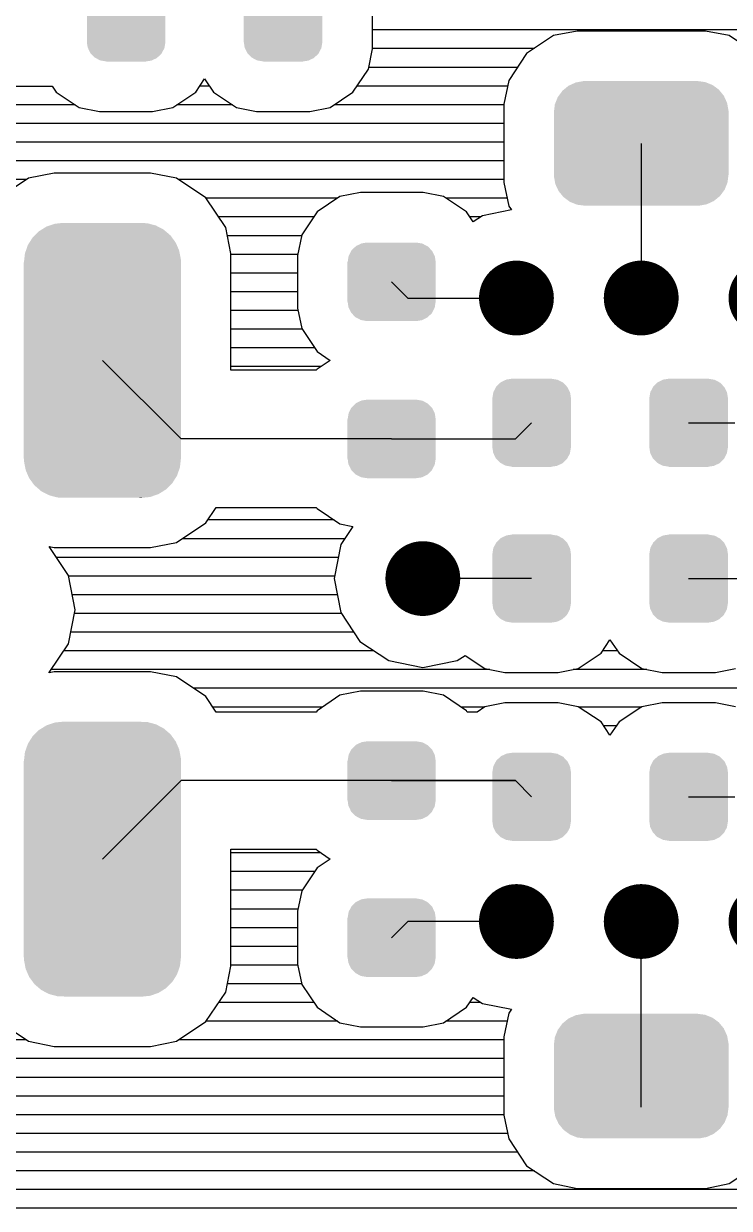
# Model space of a CAD drawing. Extents: x 295 to 953, y 10 to 290.
# Drawn here: x 643.07 to 658.87, y 233.43 to 259.97 of the extents above; entities that cross this region are included whole.
import ezdxf

# ---------------------------------------------------------------- set-up
doc = ezdxf.new("R2010")
doc.units = 0
doc.header["$LTSCALE"] = 5
doc.header["$MEASUREMENT"] = 0
doc.layers.get('0').update_dxf_attribs({"linetype": 'CONTINUOUS', "lineweight": 25})
doc.layers.add('DV-DPO-A6_BOT', color=7, linetype='CONTINUOUS')

msp = doc.modelspace()

# ---------------------------------------------------------------- linework, layer by layer
at = {"const_width": 0.838}
for points in [[(654.522, 253.823, -1), (653.684, 253.823, -1)], [(657.316, 253.823, -1), (656.478, 253.823, -1)], [(660.11, 253.823, -1), (659.272, 253.823, -1)], [(652.426, 247.537, -1), (651.588, 247.537, -1)], [(654.522, 239.853, -1), (653.684, 239.853, -1)], [(657.316, 239.853, -1), (656.478, 239.853, -1)], [(660.11, 239.853, -1), (659.272, 239.853, -1)]]:
    msp.add_lwpolyline(points, format="xyb", close=True, dxfattribs=at)
for points in [[(646.243, 259.562), (646.243, 260.657), (644.483, 259.562), (644.483, 260.657)], [(649.758, 259.562), (649.758, 260.657), (647.998, 259.562), (647.998, 260.657)], [(646.243, 259.559), (646.243, 259.562), (644.483, 259.559), (644.483, 259.562)], [(646.223, 259.436), (646.243, 259.559), (644.502, 259.436), (644.483, 259.559)], [(646.22, 259.422), (646.223, 259.436), (644.509, 259.422), (644.502, 259.436)], [(646.161, 259.311), (646.22, 259.422), (644.563, 259.311), (644.509, 259.422)], [(649.758, 259.559), (649.758, 259.562), (647.998, 259.559), (647.998, 259.562)], [(649.737, 259.436), (649.758, 259.559), (648.017, 259.436), (647.998, 259.559)], [(649.735, 259.422), (649.737, 259.436), (648.024, 259.422), (648.017, 259.436)], [(649.676, 259.311), (649.735, 259.422), (648.078, 259.311), (648.024, 259.422)], [(646.155, 259.298), (646.161, 259.311), (644.575, 259.298), (644.563, 259.311)], [(646.063, 259.211), (646.155, 259.298), (644.66, 259.211), (644.575, 259.298)], [(646.054, 259.202), (646.063, 259.211), (644.678, 259.202), (644.66, 259.211)], [(645.937, 259.146), (646.054, 259.202), (644.784, 259.146), (644.678, 259.202)], [(645.928, 259.142), (645.937, 259.146), (644.813, 259.142), (644.784, 259.146)], [(645.805, 259.124), (645.928, 259.142), (644.922, 259.124), (644.813, 259.142)], [(645.805, 259.121), (645.805, 259.124), (644.922, 259.121), (644.922, 259.124)], [(649.669, 259.298), (649.676, 259.311), (648.09, 259.298), (648.078, 259.311)], [(649.578, 259.211), (649.669, 259.298), (648.175, 259.211), (648.09, 259.298)], [(649.569, 259.202), (649.578, 259.211), (648.192, 259.202), (648.175, 259.211)], [(649.452, 259.146), (649.569, 259.202), (648.299, 259.146), (648.192, 259.202)], [(649.443, 259.142), (649.452, 259.146), (648.328, 259.142), (648.299, 259.146)], [(649.32, 259.124), (649.443, 259.142), (648.437, 259.124), (648.328, 259.142)], [(649.32, 259.121), (649.32, 259.124), (648.437, 259.121), (648.437, 259.124)], [(658.635, 258.493), (658.518, 258.579), (655.164, 258.493), (655.27, 258.579)], [(658.518, 258.579), (658.493, 258.597), (655.27, 258.579), (655.31, 258.597)], [(658.493, 258.597), (658.354, 258.652), (655.31, 258.597), (655.43, 258.652)], [(658.354, 258.652), (658.329, 258.662), (655.43, 258.652), (655.485, 258.662)], [(658.329, 258.662), (658.162, 258.684), (655.485, 258.662), (655.603, 258.684)], [(658.162, 258.684), (658.154, 258.685), (655.603, 258.684), (655.64, 258.685)], [(658.82, 258.196), (658.761, 258.325), (654.977, 258.196), (655.029, 258.325)], [(658.761, 258.325), (658.747, 258.356), (655.029, 258.325), (655.052, 258.356)], [(658.747, 258.356), (658.656, 258.467), (655.052, 258.356), (655.133, 258.467)], [(658.656, 258.467), (658.635, 258.493), (655.133, 258.467), (655.164, 258.493)], [(658.853, 257.986), (658.852, 258.022), (654.941, 257.986), (654.946, 258.022)], [(658.852, 258.022), (658.827, 258.161), (654.946, 258.022), (654.963, 258.161)], [(658.827, 258.161), (658.82, 258.196), (654.963, 258.161), (654.977, 258.196)], [(658.853, 256.589), (658.853, 257.986), (654.941, 256.589), (654.941, 257.986)], [(658.848, 256.553), (658.853, 256.589), (654.942, 256.553), (654.941, 256.589)], [(658.83, 256.414), (658.848, 256.553), (654.967, 256.414), (654.942, 256.553)], [(658.817, 256.379), (658.83, 256.414), (654.973, 256.379), (654.967, 256.414)], [(658.765, 256.25), (658.817, 256.379), (655.033, 256.25), (654.973, 256.379)], [(658.742, 256.219), (658.765, 256.25), (655.047, 256.219), (655.033, 256.25)], [(658.661, 256.108), (658.742, 256.219), (655.138, 256.108), (655.047, 256.219)], [(658.629, 256.083), (658.661, 256.108), (655.159, 256.083), (655.138, 256.108)], [(658.524, 255.997), (658.629, 256.083), (655.276, 255.997), (655.159, 256.083)], [(658.484, 255.978), (658.524, 255.997), (655.301, 255.978), (655.276, 255.997)], [(658.364, 255.923), (658.484, 255.978), (655.44, 255.923), (655.301, 255.978)], [(658.309, 255.913), (658.364, 255.923), (655.465, 255.913), (655.44, 255.923)], [(658.19, 255.892), (658.309, 255.913), (655.632, 255.892), (655.465, 255.913)], [(658.154, 255.891), (658.19, 255.892), (655.64, 255.891), (655.632, 255.892)], [(646.248, 255.318), (646.204, 255.356), (643.409, 255.318), (643.47, 255.356)], [(646.204, 255.356), (646.077, 255.423), (643.47, 255.356), (643.578, 255.423)], [(646.077, 255.423), (646.029, 255.448), (643.578, 255.423), (643.651, 255.448)], [(646.029, 255.448), (645.881, 255.487), (643.651, 255.448), (643.765, 255.487)], [(645.881, 255.487), (645.838, 255.499), (643.765, 255.487), (643.875, 255.499)], [(645.838, 255.499), (645.64, 255.505), (643.875, 255.499), (643.937, 255.505)], [(644.024, 255.505), (643.962, 255.508), (643.937, 255.505), (643.962, 255.508)], [(646.472, 255.067), (646.39, 255.179), (643.198, 255.067), (643.269, 255.179)], [(646.39, 255.179), (646.355, 255.227), (643.269, 255.179), (643.317, 255.227)], [(646.355, 255.227), (646.248, 255.318), (643.317, 255.227), (643.409, 255.318)], [(646.588, 254.691), (646.563, 254.825), (643.082, 254.691), (643.097, 254.825)], [(646.563, 254.825), (646.551, 254.886), (643.097, 254.825), (643.119, 254.886)], [(646.551, 254.886), (646.497, 255.011), (643.119, 254.886), (643.163, 255.011)], [(646.497, 255.011), (646.472, 255.067), (643.163, 255.011), (643.198, 255.067)], [(652.271, 254.766), (652.217, 254.878), (650.345, 254.766), (650.403, 254.878)], [(652.217, 254.878), (652.206, 254.889), (650.403, 254.878), (650.409, 254.889)], [(652.206, 254.889), (652.12, 254.978), (650.409, 254.889), (650.5, 254.978)], [(652.12, 254.978), (652.104, 254.987), (650.5, 254.978), (650.509, 254.987)], [(652.104, 254.987), (651.997, 255.043), (650.509, 254.987), (650.626, 255.043)], [(651.997, 255.043), (651.97, 255.048), (650.626, 255.043), (650.635, 255.048)], [(651.97, 255.048), (651.859, 255.066), (650.635, 255.048), (650.758, 255.066)], [(646.593, 250.227), (646.593, 254.625), (643.072, 250.227), (643.072, 254.625)], [(646.59, 254.628), (646.588, 254.691), (643.075, 254.628), (643.082, 254.691)], [(646.59, 254.625), (646.59, 254.628), (643.075, 254.625), (643.075, 254.628)], [(652.298, 253.745), (652.298, 254.628), (650.32, 253.745), (650.32, 254.628)], [(652.295, 254.628), (652.277, 254.752), (650.323, 254.628), (650.343, 254.752)], [(652.277, 254.752), (652.271, 254.766), (650.343, 254.752), (650.345, 254.766)], [(652.275, 253.621), (652.295, 253.745), (650.34, 253.621), (650.323, 253.745)], [(652.273, 253.607), (652.275, 253.621), (650.347, 253.607), (650.34, 253.621)], [(652.215, 253.495), (652.273, 253.607), (650.401, 253.495), (650.347, 253.607)], [(652.209, 253.483), (652.215, 253.495), (650.412, 253.483), (650.401, 253.495)], [(652.117, 253.394), (652.209, 253.483), (650.497, 253.394), (650.412, 253.483)], [(652.109, 253.386), (652.117, 253.394), (650.514, 253.386), (650.497, 253.394)], [(651.992, 253.329), (652.109, 253.386), (650.621, 253.329), (650.514, 253.386)], [(651.983, 253.325), (651.992, 253.329), (650.647, 253.325), (650.621, 253.329)], [(651.859, 253.306), (651.983, 253.325), (650.758, 253.306), (650.647, 253.325)], [(655.232, 251.84), (655.147, 251.928), (653.652, 251.84), (653.744, 251.928)], [(655.147, 251.928), (655.129, 251.937), (653.744, 251.928), (653.753, 251.937)], [(655.129, 251.937), (655.023, 251.992), (653.753, 251.937), (653.87, 251.992)], [(655.023, 251.992), (654.994, 251.997), (653.87, 251.992), (653.879, 251.997)], [(654.994, 251.997), (654.885, 252.015), (653.879, 251.997), (654.002, 252.015)], [(654.885, 252.015), (654.885, 252.018), (654.002, 252.015), (654.002, 252.018)], [(658.747, 251.84), (658.662, 251.928), (657.167, 251.84), (657.259, 251.928)], [(658.662, 251.928), (658.644, 251.937), (657.259, 251.928), (657.268, 251.937)], [(658.644, 251.937), (658.538, 251.992), (657.268, 251.937), (657.384, 251.992)], [(658.538, 251.992), (658.509, 251.997), (657.384, 251.992), (657.394, 251.997)], [(658.509, 251.997), (658.4, 252.015), (657.394, 251.997), (657.517, 252.015)], [(658.4, 252.015), (658.4, 252.018), (657.517, 252.015), (657.517, 252.018)], [(655.324, 251.58), (655.305, 251.702), (653.564, 251.58), (653.584, 251.702)], [(655.305, 251.702), (655.298, 251.717), (653.584, 251.702), (653.587, 251.717)], [(655.298, 251.717), (655.244, 251.828), (653.587, 251.717), (653.646, 251.828)], [(655.244, 251.828), (655.232, 251.84), (653.646, 251.828), (653.652, 251.84)], [(658.839, 251.58), (658.82, 251.702), (657.079, 251.58), (657.099, 251.702)], [(658.82, 251.702), (658.813, 251.717), (657.099, 251.702), (657.102, 251.717)], [(658.813, 251.717), (658.759, 251.828), (657.102, 251.717), (657.161, 251.828)], [(658.759, 251.828), (658.747, 251.84), (657.161, 251.828), (657.167, 251.84)], [(652.217, 251.357), (652.206, 251.369), (650.403, 251.357), (650.409, 251.369)], [(652.206, 251.369), (652.12, 251.458), (650.409, 251.369), (650.5, 251.458)], [(652.12, 251.458), (652.104, 251.466), (650.5, 251.458), (650.509, 251.466)], [(652.104, 251.466), (651.997, 251.523), (650.509, 251.466), (650.626, 251.523)], [(651.997, 251.523), (651.97, 251.527), (650.626, 251.523), (650.635, 251.527)], [(651.97, 251.527), (651.859, 251.546), (650.635, 251.527), (650.758, 251.546)], [(655.324, 251.577), (655.324, 251.58), (653.564, 251.577), (653.564, 251.58)], [(655.324, 250.481), (655.324, 251.577), (653.564, 250.481), (653.564, 251.577)], [(658.839, 251.577), (658.839, 251.58), (657.079, 251.577), (657.079, 251.58)], [(658.839, 250.481), (658.839, 251.577), (657.079, 250.481), (657.079, 251.577)], [(652.298, 250.224), (652.298, 251.107), (650.32, 250.224), (650.32, 251.107)], [(652.295, 251.107), (652.277, 251.231), (650.323, 251.107), (650.343, 251.231)], [(652.277, 251.231), (652.271, 251.245), (650.343, 251.231), (650.345, 251.245)], [(652.271, 251.245), (652.217, 251.357), (650.345, 251.245), (650.403, 251.357)], [(655.324, 250.479), (655.324, 250.481), (653.564, 250.479), (653.564, 250.481)], [(655.303, 250.356), (655.324, 250.479), (653.582, 250.356), (653.564, 250.479)], [(655.301, 250.341), (655.303, 250.356), (653.589, 250.341), (653.582, 250.356)], [(655.242, 250.23), (655.301, 250.341), (653.643, 250.23), (653.589, 250.341)], [(658.839, 250.479), (658.839, 250.481), (657.079, 250.479), (657.079, 250.481)], [(658.818, 250.356), (658.839, 250.479), (657.097, 250.356), (657.079, 250.479)], [(658.815, 250.341), (658.818, 250.356), (657.104, 250.341), (657.097, 250.356)], [(658.757, 250.23), (658.815, 250.341), (657.158, 250.23), (657.104, 250.341)], [(646.59, 250.224), (646.59, 250.227), (643.075, 250.224), (643.075, 250.227)], [(646.583, 250.161), (646.59, 250.224), (643.077, 250.161), (643.075, 250.224)], [(646.568, 250.028), (646.583, 250.161), (643.102, 250.028), (643.077, 250.161)], [(652.275, 250.101), (652.295, 250.224), (650.34, 250.101), (650.323, 250.224)], [(652.273, 250.087), (652.275, 250.101), (650.347, 250.087), (650.34, 250.101)], [(652.215, 249.975), (652.273, 250.087), (650.401, 249.975), (650.347, 250.087)], [(655.235, 250.218), (655.242, 250.23), (653.656, 250.218), (653.643, 250.23)], [(655.144, 250.13), (655.235, 250.218), (653.741, 250.13), (653.656, 250.218)], [(655.134, 250.121), (655.144, 250.13), (653.758, 250.121), (653.741, 250.13)], [(655.018, 250.066), (655.134, 250.121), (653.865, 250.066), (653.758, 250.121)], [(655.008, 250.061), (655.018, 250.066), (653.893, 250.061), (653.865, 250.066)], [(654.885, 250.044), (655.008, 250.061), (654.002, 250.044), (653.893, 250.061)], [(654.885, 250.04), (654.885, 250.044), (654.002, 250.04), (654.002, 250.044)], [(658.75, 250.218), (658.757, 250.23), (657.17, 250.218), (657.158, 250.23)], [(658.659, 250.13), (658.75, 250.218), (657.255, 250.13), (657.17, 250.218)], [(658.649, 250.121), (658.659, 250.13), (657.273, 250.121), (657.255, 250.13)], [(658.533, 250.066), (658.649, 250.121), (657.379, 250.066), (657.273, 250.121)], [(658.523, 250.061), (658.533, 250.066), (657.408, 250.061), (657.379, 250.066)], [(658.4, 250.044), (658.523, 250.061), (657.517, 250.044), (657.408, 250.061)], [(658.4, 250.04), (658.4, 250.044), (657.517, 250.04), (657.517, 250.044)], [(646.546, 249.966), (646.568, 250.028), (643.114, 249.966), (643.102, 250.028)], [(646.502, 249.841), (646.546, 249.966), (643.168, 249.841), (643.114, 249.966)], [(646.466, 249.785), (646.502, 249.841), (643.193, 249.785), (643.168, 249.841)], [(646.396, 249.673), (646.466, 249.785), (643.275, 249.673), (643.193, 249.785)], [(652.209, 249.963), (652.215, 249.975), (650.412, 249.963), (650.401, 249.975)], [(652.117, 249.874), (652.209, 249.963), (650.497, 249.874), (650.412, 249.963)], [(652.109, 249.865), (652.117, 249.874), (650.514, 249.865), (650.497, 249.874)], [(651.992, 249.809), (652.109, 249.865), (650.621, 249.809), (650.514, 249.865)], [(651.983, 249.804), (651.992, 249.809), (650.647, 249.804), (650.621, 249.809)], [(651.859, 249.786), (651.983, 249.804), (650.758, 249.786), (650.647, 249.804)], [(646.348, 249.626), (646.396, 249.673), (643.31, 249.626), (643.275, 249.673)], [(646.255, 249.534), (646.348, 249.626), (643.417, 249.534), (643.31, 249.626)], [(646.195, 249.496), (646.255, 249.534), (643.46, 249.496), (643.417, 249.534)], [(646.087, 249.429), (646.195, 249.496), (643.588, 249.429), (643.46, 249.496)], [(646.014, 249.404), (646.087, 249.429), (643.636, 249.404), (643.588, 249.429)], [(645.9, 249.365), (646.014, 249.404), (643.784, 249.365), (643.636, 249.404)], [(645.791, 249.354), (645.9, 249.365), (643.827, 249.354), (643.784, 249.365)], [(645.729, 249.347), (645.791, 249.354), (644.025, 249.347), (643.827, 249.354)], [(645.703, 249.344), (645.729, 249.347), (645.703, 249.344), (645.64, 249.347)], [(655.147, 248.435), (655.129, 248.444), (653.744, 248.435), (653.753, 248.444)], [(655.129, 248.444), (655.023, 248.5), (653.753, 248.444), (653.87, 248.5)], [(655.023, 248.5), (654.994, 248.504), (653.87, 248.5), (653.879, 248.504)], [(654.994, 248.504), (654.885, 248.522), (653.879, 248.504), (654.002, 248.522)], [(654.885, 248.522), (654.885, 248.526), (654.002, 248.522), (654.002, 248.526)], [(658.662, 248.435), (658.644, 248.444), (657.259, 248.435), (657.268, 248.444)], [(658.644, 248.444), (658.538, 248.5), (657.268, 248.444), (657.384, 248.5)], [(658.538, 248.5), (658.509, 248.504), (657.384, 248.5), (657.394, 248.504)], [(658.509, 248.504), (658.4, 248.522), (657.394, 248.504), (657.517, 248.522)], [(658.4, 248.522), (658.4, 248.526), (657.517, 248.522), (657.517, 248.526)], [(655.324, 248.087), (655.305, 248.21), (653.564, 248.087), (653.584, 248.21)], [(655.305, 248.21), (655.298, 248.225), (653.584, 248.21), (653.587, 248.225)], [(655.298, 248.225), (655.244, 248.335), (653.587, 248.225), (653.646, 248.335)], [(655.244, 248.335), (655.232, 248.348), (653.646, 248.335), (653.652, 248.348)], [(655.232, 248.348), (655.147, 248.435), (653.652, 248.348), (653.744, 248.435)], [(658.839, 248.087), (658.82, 248.21), (657.079, 248.087), (657.099, 248.21)], [(658.82, 248.21), (658.813, 248.225), (657.099, 248.21), (657.102, 248.225)], [(658.813, 248.225), (658.759, 248.335), (657.102, 248.225), (657.161, 248.335)], [(658.759, 248.335), (658.747, 248.348), (657.161, 248.335), (657.167, 248.348)], [(658.747, 248.348), (658.662, 248.435), (657.167, 248.348), (657.259, 248.435)], [(655.324, 248.084), (655.324, 248.087), (653.564, 248.084), (653.564, 248.087)], [(655.324, 246.989), (655.324, 248.084), (653.564, 246.989), (653.564, 248.084)], [(658.839, 248.084), (658.839, 248.087), (657.079, 248.084), (657.079, 248.087)], [(658.839, 246.989), (658.839, 248.084), (657.079, 246.989), (657.079, 248.084)], [(655.324, 246.986), (655.324, 246.989), (653.564, 246.986), (653.564, 246.989)], [(655.303, 246.863), (655.324, 246.986), (653.582, 246.863), (653.564, 246.986)], [(655.301, 246.849), (655.303, 246.863), (653.589, 246.849), (653.582, 246.863)], [(658.839, 246.986), (658.839, 246.989), (657.079, 246.986), (657.079, 246.989)], [(658.818, 246.863), (658.839, 246.986), (657.097, 246.863), (657.079, 246.986)], [(658.815, 246.849), (658.818, 246.863), (657.104, 246.849), (657.097, 246.863)], [(655.242, 246.738), (655.301, 246.849), (653.643, 246.738), (653.589, 246.849)], [(655.235, 246.725), (655.242, 246.738), (653.656, 246.725), (653.643, 246.738)], [(655.144, 246.638), (655.235, 246.725), (653.741, 246.638), (653.656, 246.725)], [(655.134, 246.629), (655.144, 246.638), (653.758, 246.629), (653.741, 246.638)], [(655.018, 246.573), (655.134, 246.629), (653.865, 246.573), (653.758, 246.629)], [(658.757, 246.738), (658.815, 246.849), (657.158, 246.738), (657.104, 246.849)], [(658.75, 246.725), (658.757, 246.738), (657.17, 246.725), (657.158, 246.738)], [(658.659, 246.638), (658.75, 246.725), (657.255, 246.638), (657.17, 246.725)], [(658.649, 246.629), (658.659, 246.638), (657.273, 246.629), (657.255, 246.638)], [(658.533, 246.573), (658.649, 246.629), (657.379, 246.573), (657.273, 246.629)], [(655.008, 246.569), (655.018, 246.573), (653.893, 246.569), (653.865, 246.573)], [(654.885, 246.551), (655.008, 246.569), (654.002, 246.551), (653.893, 246.569)], [(654.885, 246.548), (654.885, 246.551), (654.002, 246.548), (654.002, 246.551)], [(658.523, 246.569), (658.533, 246.573), (657.408, 246.569), (657.379, 246.573)], [(658.4, 246.551), (658.523, 246.569), (657.517, 246.551), (657.408, 246.569)], [(658.4, 246.548), (658.4, 246.551), (657.517, 246.548), (657.517, 246.551)], [(646.204, 244.18), (646.077, 244.247), (643.47, 244.18), (643.578, 244.247)], [(646.077, 244.247), (646.029, 244.272), (643.578, 244.247), (643.651, 244.272)], [(646.029, 244.272), (645.881, 244.311), (643.651, 244.272), (643.765, 244.311)], [(645.881, 244.311), (645.838, 244.323), (643.765, 244.311), (643.875, 244.323)], [(645.838, 244.323), (645.64, 244.329), (643.875, 244.323), (643.937, 244.329)], [(644.024, 244.329), (643.962, 244.332), (643.937, 244.329), (643.962, 244.332)], [(646.472, 243.891), (646.39, 244.003), (643.198, 243.891), (643.269, 244.003)], [(646.39, 244.003), (646.355, 244.051), (643.269, 244.003), (643.317, 244.051)], [(646.355, 244.051), (646.248, 244.142), (643.317, 244.051), (643.409, 244.142)], [(646.248, 244.142), (646.204, 244.18), (643.409, 244.142), (643.47, 244.18)], [(646.563, 243.649), (646.551, 243.71), (643.097, 243.649), (643.119, 243.71)], [(646.551, 243.71), (646.497, 243.835), (643.119, 243.71), (643.163, 243.835)], [(646.497, 243.835), (646.472, 243.891), (643.163, 243.835), (643.198, 243.891)], [(652.271, 243.59), (652.217, 243.702), (650.345, 243.59), (650.403, 243.702)], [(652.217, 243.702), (652.206, 243.713), (650.403, 243.702), (650.409, 243.713)], [(652.206, 243.713), (652.12, 243.802), (650.409, 243.713), (650.5, 243.802)], [(652.12, 243.802), (652.104, 243.811), (650.5, 243.802), (650.509, 243.811)], [(652.104, 243.811), (651.997, 243.867), (650.509, 243.811), (650.626, 243.867)], [(651.997, 243.867), (651.97, 243.872), (650.626, 243.867), (650.635, 243.872)], [(651.97, 243.872), (651.859, 243.89), (650.635, 243.872), (650.758, 243.89)], [(646.593, 239.051), (646.593, 243.449), (643.072, 239.051), (643.072, 243.449)], [(646.59, 243.452), (646.588, 243.515), (643.075, 243.452), (643.082, 243.515)], [(646.59, 243.449), (646.59, 243.452), (643.075, 243.449), (643.075, 243.452)], [(646.588, 243.515), (646.563, 243.649), (643.082, 243.515), (643.097, 243.649)], [(652.298, 242.569), (652.298, 243.452), (650.32, 242.569), (650.32, 243.452)], [(652.295, 243.452), (652.277, 243.576), (650.323, 243.452), (650.343, 243.576)], [(652.277, 243.576), (652.271, 243.59), (650.343, 243.576), (650.345, 243.59)], [(655.298, 243.335), (655.244, 243.446), (653.587, 243.335), (653.646, 243.446)], [(655.244, 243.446), (655.232, 243.458), (653.646, 243.446), (653.652, 243.458)], [(655.232, 243.458), (655.147, 243.546), (653.652, 243.458), (653.744, 243.546)], [(655.147, 243.546), (655.129, 243.555), (653.744, 243.546), (653.753, 243.555)], [(655.129, 243.555), (655.023, 243.61), (653.753, 243.555), (653.87, 243.61)], [(655.023, 243.61), (654.994, 243.615), (653.87, 243.61), (653.879, 243.615)], [(654.994, 243.615), (654.885, 243.633), (653.879, 243.615), (654.002, 243.633)], [(654.885, 243.633), (654.885, 243.636), (654.002, 243.633), (654.002, 243.636)], [(658.813, 243.335), (658.759, 243.446), (657.102, 243.335), (657.161, 243.446)], [(658.759, 243.446), (658.747, 243.458), (657.161, 243.446), (657.167, 243.458)], [(658.747, 243.458), (658.662, 243.546), (657.167, 243.458), (657.259, 243.546)], [(658.662, 243.546), (658.644, 243.555), (657.259, 243.546), (657.268, 243.555)], [(658.644, 243.555), (658.538, 243.61), (657.268, 243.555), (657.384, 243.61)], [(658.538, 243.61), (658.509, 243.615), (657.384, 243.61), (657.394, 243.615)], [(658.509, 243.615), (658.4, 243.633), (657.394, 243.615), (657.517, 243.633)], [(658.4, 243.633), (658.4, 243.636), (657.517, 243.633), (657.517, 243.636)], [(655.324, 243.198), (655.305, 243.32), (653.564, 243.198), (653.584, 243.32)], [(655.324, 243.195), (655.324, 243.198), (653.564, 243.195), (653.564, 243.198)], [(655.324, 242.099), (655.324, 243.195), (653.564, 242.099), (653.564, 243.195)], [(655.305, 243.32), (655.298, 243.335), (653.584, 243.32), (653.587, 243.335)], [(658.839, 243.198), (658.82, 243.32), (657.079, 243.198), (657.099, 243.32)], [(658.839, 243.195), (658.839, 243.198), (657.079, 243.195), (657.079, 243.198)], [(658.839, 242.099), (658.839, 243.195), (657.079, 242.099), (657.079, 243.195)], [(658.82, 243.32), (658.813, 243.335), (657.099, 243.32), (657.102, 243.335)], [(652.275, 242.445), (652.295, 242.569), (650.34, 242.445), (650.323, 242.569)], [(652.273, 242.431), (652.275, 242.445), (650.347, 242.431), (650.34, 242.445)], [(652.215, 242.319), (652.273, 242.431), (650.401, 242.319), (650.347, 242.431)], [(652.209, 242.307), (652.215, 242.319), (650.412, 242.307), (650.401, 242.319)], [(652.117, 242.218), (652.209, 242.307), (650.497, 242.218), (650.412, 242.307)], [(652.109, 242.21), (652.117, 242.218), (650.514, 242.21), (650.497, 242.218)], [(651.992, 242.153), (652.109, 242.21), (650.621, 242.153), (650.514, 242.21)], [(651.983, 242.149), (651.992, 242.153), (650.647, 242.149), (650.621, 242.153)], [(651.859, 242.13), (651.983, 242.149), (650.758, 242.13), (650.647, 242.149)], [(655.324, 242.097), (655.324, 242.099), (653.564, 242.097), (653.564, 242.099)], [(655.303, 241.974), (655.324, 242.097), (653.582, 241.974), (653.564, 242.097)], [(658.839, 242.097), (658.839, 242.099), (657.079, 242.097), (657.079, 242.099)], [(658.818, 241.974), (658.839, 242.097), (657.097, 241.974), (657.079, 242.097)], [(655.301, 241.959), (655.303, 241.974), (653.589, 241.959), (653.582, 241.974)], [(655.242, 241.848), (655.301, 241.959), (653.643, 241.848), (653.589, 241.959)], [(655.235, 241.836), (655.242, 241.848), (653.656, 241.836), (653.643, 241.848)], [(655.144, 241.748), (655.235, 241.836), (653.741, 241.748), (653.656, 241.836)], [(658.815, 241.959), (658.818, 241.974), (657.104, 241.959), (657.097, 241.974)], [(658.757, 241.848), (658.815, 241.959), (657.158, 241.848), (657.104, 241.959)], [(658.75, 241.836), (658.757, 241.848), (657.17, 241.836), (657.158, 241.848)], [(658.659, 241.748), (658.75, 241.836), (657.255, 241.748), (657.17, 241.836)], [(655.134, 241.739), (655.144, 241.748), (653.758, 241.739), (653.741, 241.748)], [(655.018, 241.684), (655.134, 241.739), (653.865, 241.684), (653.758, 241.739)], [(655.008, 241.679), (655.018, 241.684), (653.893, 241.679), (653.865, 241.684)], [(654.885, 241.662), (655.008, 241.679), (654.002, 241.662), (653.893, 241.679)], [(654.885, 241.658), (654.885, 241.662), (654.002, 241.658), (654.002, 241.662)], [(658.649, 241.739), (658.659, 241.748), (657.273, 241.739), (657.255, 241.748)], [(658.533, 241.684), (658.649, 241.739), (657.379, 241.684), (657.273, 241.739)], [(658.523, 241.679), (658.533, 241.684), (657.408, 241.679), (657.379, 241.684)], [(658.4, 241.662), (658.523, 241.679), (657.517, 241.662), (657.408, 241.679)], [(658.4, 241.658), (658.4, 241.662), (657.517, 241.658), (657.517, 241.662)], [(652.206, 240.193), (652.12, 240.282), (650.409, 240.193), (650.5, 240.282)], [(652.12, 240.282), (652.104, 240.29), (650.5, 240.282), (650.509, 240.29)], [(652.104, 240.29), (651.997, 240.347), (650.509, 240.29), (650.626, 240.347)], [(651.997, 240.347), (651.97, 240.351), (650.626, 240.347), (650.635, 240.351)], [(651.97, 240.351), (651.859, 240.37), (650.635, 240.351), (650.758, 240.37)], [(652.295, 239.931), (652.277, 240.055), (650.323, 239.931), (650.343, 240.055)], [(652.277, 240.055), (652.271, 240.069), (650.343, 240.055), (650.345, 240.069)], [(652.271, 240.069), (652.217, 240.181), (650.345, 240.069), (650.403, 240.181)], [(652.217, 240.181), (652.206, 240.193), (650.403, 240.181), (650.409, 240.193)], [(652.298, 239.048), (652.298, 239.931), (650.32, 239.048), (650.32, 239.931)], [(646.59, 239.048), (646.59, 239.051), (643.075, 239.048), (643.075, 239.051)], [(646.583, 238.985), (646.59, 239.048), (643.077, 238.985), (643.075, 239.048)], [(646.568, 238.852), (646.583, 238.985), (643.102, 238.852), (643.077, 238.985)], [(652.275, 238.925), (652.295, 239.048), (650.34, 238.925), (650.323, 239.048)], [(652.273, 238.911), (652.275, 238.925), (650.347, 238.911), (650.34, 238.925)], [(652.215, 238.799), (652.273, 238.911), (650.401, 238.799), (650.347, 238.911)], [(646.546, 238.79), (646.568, 238.852), (643.114, 238.79), (643.102, 238.852)], [(646.502, 238.665), (646.546, 238.79), (643.168, 238.665), (643.114, 238.79)], [(646.466, 238.609), (646.502, 238.665), (643.193, 238.609), (643.168, 238.665)], [(652.209, 238.787), (652.215, 238.799), (650.412, 238.787), (650.401, 238.799)], [(652.117, 238.698), (652.209, 238.787), (650.497, 238.698), (650.412, 238.787)], [(652.109, 238.689), (652.117, 238.698), (650.514, 238.689), (650.497, 238.698)], [(651.992, 238.633), (652.109, 238.689), (650.621, 238.633), (650.514, 238.689)], [(651.983, 238.628), (651.992, 238.633), (650.647, 238.628), (650.621, 238.633)], [(651.859, 238.61), (651.983, 238.628), (650.758, 238.61), (650.647, 238.628)], [(646.396, 238.497), (646.466, 238.609), (643.275, 238.497), (643.193, 238.609)], [(646.348, 238.45), (646.396, 238.497), (643.31, 238.45), (643.275, 238.497)], [(646.255, 238.358), (646.348, 238.45), (643.417, 238.358), (643.31, 238.45)], [(646.195, 238.32), (646.255, 238.358), (643.46, 238.32), (643.417, 238.358)], [(646.087, 238.253), (646.195, 238.32), (643.588, 238.253), (643.46, 238.32)], [(646.014, 238.228), (646.087, 238.253), (643.636, 238.228), (643.588, 238.253)], [(645.9, 238.189), (646.014, 238.228), (643.784, 238.189), (643.636, 238.228)], [(645.791, 238.178), (645.9, 238.189), (643.827, 238.178), (643.784, 238.189)], [(645.729, 238.171), (645.791, 238.178), (644.025, 238.171), (643.827, 238.178)], [(645.703, 238.168), (645.729, 238.171), (645.703, 238.168), (645.64, 238.171)], [(658.747, 237.457), (658.656, 237.568), (655.052, 237.457), (655.133, 237.568)], [(658.656, 237.568), (658.635, 237.594), (655.133, 237.568), (655.164, 237.594)], [(658.635, 237.594), (658.518, 237.68), (655.164, 237.594), (655.27, 237.68)], [(658.518, 237.68), (658.493, 237.698), (655.27, 237.68), (655.31, 237.698)], [(658.493, 237.698), (658.354, 237.753), (655.31, 237.698), (655.43, 237.753)], [(658.354, 237.753), (658.329, 237.763), (655.43, 237.753), (655.485, 237.763)], [(658.329, 237.763), (658.162, 237.785), (655.485, 237.763), (655.603, 237.785)], [(658.162, 237.785), (658.154, 237.786), (655.603, 237.785), (655.64, 237.786)], [(658.827, 237.262), (658.82, 237.297), (654.963, 237.262), (654.977, 237.297)], [(658.82, 237.297), (658.761, 237.426), (654.977, 237.297), (655.029, 237.426)], [(658.761, 237.426), (658.747, 237.457), (655.029, 237.426), (655.052, 237.457)], [(658.853, 237.087), (658.852, 237.123), (654.941, 237.087), (654.946, 237.123)], [(658.853, 235.69), (658.853, 237.087), (654.941, 235.69), (654.941, 237.087)], [(658.852, 237.123), (658.827, 237.262), (654.946, 237.123), (654.963, 237.262)], [(658.848, 235.654), (658.853, 235.69), (654.942, 235.654), (654.941, 235.69)], [(658.83, 235.515), (658.848, 235.654), (654.967, 235.515), (654.942, 235.654)], [(658.817, 235.48), (658.83, 235.515), (654.973, 235.48), (654.967, 235.515)], [(658.765, 235.351), (658.817, 235.48), (655.033, 235.351), (654.973, 235.48)], [(658.742, 235.32), (658.765, 235.351), (655.047, 235.32), (655.033, 235.351)], [(658.661, 235.209), (658.742, 235.32), (655.138, 235.209), (655.047, 235.32)], [(658.629, 235.183), (658.661, 235.209), (655.159, 235.183), (655.138, 235.209)], [(658.524, 235.098), (658.629, 235.183), (655.276, 235.098), (655.159, 235.183)], [(658.484, 235.079), (658.524, 235.098), (655.301, 235.079), (655.276, 235.098)], [(658.364, 235.024), (658.484, 235.079), (655.44, 235.024), (655.301, 235.079)], [(658.309, 235.014), (658.364, 235.024), (655.465, 235.014), (655.44, 235.024)], [(658.19, 234.992), (658.309, 235.014), (655.632, 234.992), (655.465, 235.014)], [(658.154, 234.992), (658.19, 234.992), (655.64, 234.992), (655.632, 234.992)]]:
    msp.add_solid(points)
at = {"layer": 'DV-DPO-A6_BOT'}
for p, q in [((650.879, 259.406), (650.879, 260.814)), ((661.44, 259.83), (650.879, 259.83)), ((654.936, 259.702), (654.332, 259.299)), ((655.461, 259.802), (654.936, 259.702)), ((658.339, 259.802), (655.461, 259.802)), ((658.864, 259.702), (658.339, 259.802)), ((659.467, 259.299), (658.864, 259.702)), ((650.789, 258.953), (650.879, 259.406)), ((654.505, 259.411), (650.879, 259.411)), ((654.332, 259.299), (653.93, 258.696)), ((650.443, 258.439), (650.789, 258.953)), ((654.131, 258.992), (650.795, 258.992)), ((630.052, 258.573), (643.709, 258.573)), ((643.709, 258.573), (643.799, 258.439)), ((646.922, 258.439), (647.118, 258.735)), ((647.224, 258.573), (647.017, 258.573)), ((647.118, 258.735), (647.319, 258.439)), ((653.907, 258.573), (650.532, 258.573)), ((653.93, 258.696), (653.823, 258.165)), ((643.799, 258.439), (644.313, 258.092)), ((646.408, 258.092), (646.922, 258.439)), ((647.319, 258.439), (647.833, 258.092)), ((649.929, 258.092), (650.443, 258.439)), ((644.223, 258.154), (623.766, 258.154)), ((644.313, 258.092), (644.765, 258.003)), ((644.765, 258.003), (645.956, 258.003)), ((645.956, 258.003), (646.408, 258.092)), ((647.744, 258.154), (646.498, 258.154)), ((647.833, 258.092), (648.286, 258.003)), ((648.286, 258.003), (649.476, 258.003)), ((649.476, 258.003), (649.929, 258.092)), ((653.823, 258.154), (650.018, 258.154)), ((653.823, 258.165), (653.823, 256.41)), ((653.823, 257.735), (634.115, 257.735)), ((653.823, 257.316), (634.718, 257.316)), ((656.897, 257.288), (656.897, 253.823)), ((653.823, 256.897), (634.998, 256.897)), ((643.128, 256.477), (639.937, 256.477)), ((643.173, 256.511), (642.513, 256.069)), ((643.754, 256.623), (643.173, 256.511)), ((645.911, 256.623), (643.754, 256.623)), ((646.492, 256.511), (645.911, 256.623)), ((647.151, 256.069), (646.492, 256.511)), ((653.823, 256.477), (646.537, 256.477)), ((653.823, 256.41), (653.93, 255.885)), ((650.61, 256.187), (650.152, 256.097)), ((652.013, 256.187), (650.61, 256.187)), ((652.471, 256.097), (652.013, 256.187)), ((647.593, 255.405), (647.151, 256.069)), ((650.102, 256.058), (647.157, 256.058)), ((650.152, 256.097), (649.638, 255.751)), ((652.985, 255.751), (652.471, 256.097)), ((653.896, 256.058), (652.521, 256.058)), ((653.93, 255.885), (653.991, 255.796)), ((649.565, 255.639), (647.436, 255.639)), ((649.638, 255.751), (649.297, 255.237)), ((653.136, 255.527), (652.985, 255.751)), ((653.304, 255.639), (653.058, 255.639)), ((653.343, 255.667), (653.136, 255.527)), ((653.991, 255.796), (653.343, 255.667)), ((647.71, 254.823), (647.593, 255.405)), ((649.292, 255.22), (647.632, 255.22)), ((649.297, 255.237), (649.202, 254.779)), ((647.71, 252.203), (647.71, 254.823)), ((649.208, 254.801), (647.71, 254.801)), ((649.202, 254.779), (649.202, 253.594)), ((649.202, 254.382), (647.71, 254.382)), ((651.309, 254.186), (651.672, 253.823)), ((649.202, 253.963), (647.71, 253.963)), ((651.672, 253.823), (654.103, 253.823)), ((649.213, 253.544), (647.71, 253.544)), ((649.202, 253.594), (649.297, 253.141)), ((649.303, 253.125), (647.71, 253.125)), ((649.297, 253.141), (649.638, 252.627)), ((649.582, 252.706), (647.71, 252.706)), ((646.593, 250.666), (644.832, 252.426)), ((649.638, 252.627), (649.934, 252.426)), ((649.934, 252.426), (649.638, 252.231)), ((649.722, 252.286), (647.71, 252.286)), ((649.621, 252.203), (647.71, 252.203)), ((649.638, 252.231), (649.621, 252.203)), ((654.081, 250.666), (654.444, 251.029)), ((657.959, 251.029), (658.992, 251.029)), ((651.309, 250.666), (646.593, 250.666)), ((651.309, 250.666), (654.081, 250.666)), ((647.151, 248.788), (647.381, 249.129)), ((647.381, 249.129), (649.621, 249.129)), ((649.621, 249.129), (649.638, 249.107)), ((649.638, 249.107), (650.152, 248.76)), ((646.492, 248.347), (647.151, 248.788)), ((650.018, 248.85), (647.196, 248.85)), ((650.152, 248.76), (650.437, 248.704)), ((650.437, 248.704), (650.169, 248.302)), ((643.642, 248.252), (643.637, 248.252)), ((643.637, 248.252), (643.754, 248.23)), ((644.072, 247.604), (643.642, 248.252)), ((643.754, 248.23), (645.911, 248.23)), ((645.911, 248.23), (646.492, 248.347)), ((650.253, 248.431), (646.621, 248.431)), ((650.169, 248.302), (650.018, 247.537)), ((650.113, 248.012), (643.799, 248.012)), ((644.223, 246.838), (644.072, 247.604)), ((650.029, 247.592), (644.072, 247.592)), ((650.018, 247.537), (650.169, 246.777)), ((654.444, 247.537), (652.007, 247.537)), ((657.959, 247.537), (660.389, 247.537)), ((650.091, 247.173), (644.156, 247.173)), ((644.072, 246.078), (644.223, 246.838)), ((650.18, 246.754), (644.207, 246.754)), ((650.169, 246.777), (650.599, 246.128)), ((650.46, 246.335), (644.123, 246.335)), ((643.642, 245.43), (644.072, 246.078)), ((650.599, 246.128), (651.247, 245.698)), ((656.003, 245.866), (656.198, 246.162)), ((656.198, 246.162), (656.4, 245.866)), ((650.912, 245.916), (643.966, 245.916)), ((652.773, 245.698), (652.952, 245.815)), ((652.952, 245.815), (653.393, 245.519)), ((655.489, 245.519), (656.003, 245.866)), ((656.36, 245.916), (656.042, 245.916)), ((656.4, 245.866), (656.914, 245.519)), ((651.247, 245.698), (652.007, 245.542)), ((652.007, 245.542), (652.773, 245.698)), ((643.754, 245.447), (643.637, 245.424)), ((643.637, 245.424), (643.642, 245.43)), ((653.505, 245.497), (643.687, 245.497)), ((645.911, 245.447), (643.754, 245.447)), ((646.492, 245.335), (645.911, 245.447)), ((647.151, 244.893), (646.492, 245.335)), ((653.393, 245.519), (653.846, 245.43)), ((653.846, 245.43), (655.036, 245.43)), ((655.036, 245.43), (655.489, 245.519)), ((657.025, 245.497), (655.377, 245.497)), ((656.914, 245.519), (657.366, 245.43)), ((657.366, 245.43), (658.557, 245.43)), ((658.557, 245.43), (659.009, 245.519)), ((661.345, 245.078), (646.872, 245.078)), ((650.61, 245.011), (650.152, 244.921)), ((652.013, 245.011), (650.61, 245.011)), ((652.471, 244.921), (652.013, 245.011)), ((647.381, 244.547), (647.151, 244.893)), ((650.152, 244.921), (649.638, 244.575)), ((652.985, 244.575), (652.471, 244.921)), ((653.846, 244.754), (653.393, 244.664)), ((655.036, 244.754), (653.846, 244.754)), ((655.489, 244.664), (655.036, 244.754)), ((657.366, 244.754), (656.914, 244.664)), ((658.557, 244.754), (657.366, 244.754)), ((659.009, 244.664), (658.557, 244.754)), ((649.767, 244.659), (647.308, 244.659)), ((649.621, 244.547), (647.381, 244.547)), ((649.638, 244.575), (649.621, 244.547)), ((653.388, 244.659), (652.857, 244.659)), ((653.002, 244.547), (652.985, 244.575)), ((653.22, 244.547), (653.002, 244.547)), ((653.393, 244.664), (653.22, 244.547)), ((656.003, 244.324), (655.489, 244.664)), ((656.908, 244.659), (655.494, 244.659)), ((656.914, 244.664), (656.4, 244.324)), ((656.198, 244.027), (656.003, 244.324)), ((656.344, 244.24), (656.059, 244.24)), ((656.4, 244.324), (656.198, 244.027)), ((646.593, 243.01), (644.832, 241.25)), ((654.081, 243.01), (646.593, 243.01)), ((651.309, 243.01), (654.081, 243.01)), ((654.081, 243.01), (654.444, 242.647)), ((657.959, 242.647), (658.992, 242.647)), ((647.71, 238.853), (647.71, 241.474)), ((647.71, 241.474), (649.621, 241.474)), ((649.722, 241.39), (647.71, 241.39)), ((649.621, 241.474), (649.638, 241.451)), ((649.638, 241.451), (649.934, 241.25)), ((649.638, 241.055), (649.297, 240.54)), ((649.934, 241.25), (649.638, 241.055)), ((649.582, 240.971), (647.71, 240.971)), ((649.303, 240.552), (647.71, 240.552)), ((649.297, 240.54), (649.202, 240.088)), ((649.213, 240.133), (647.71, 240.133)), ((649.202, 240.088), (649.202, 238.898)), ((649.202, 239.713), (647.71, 239.713)), ((651.672, 239.853), (651.309, 239.49)), ((654.103, 239.853), (651.672, 239.853)), ((656.897, 235.69), (656.897, 239.853)), ((649.202, 239.294), (647.71, 239.294)), ((649.202, 238.898), (649.297, 238.445)), ((647.593, 238.272), (647.71, 238.853)), ((649.208, 238.875), (647.71, 238.875)), ((649.292, 238.456), (647.632, 238.456)), ((649.297, 238.445), (649.638, 237.931)), ((647.151, 237.612), (647.593, 238.272)), ((652.985, 237.931), (653.136, 238.154)), ((653.136, 238.154), (653.343, 238.015)), ((649.565, 238.037), (647.436, 238.037)), ((649.638, 237.931), (650.152, 237.584)), ((652.471, 237.584), (652.985, 237.931)), ((653.304, 238.037), (653.058, 238.037)), ((653.343, 238.015), (653.991, 237.886)), ((653.991, 237.886), (653.93, 237.797)), ((642.513, 237.612), (643.173, 237.171)), ((646.492, 237.171), (647.151, 237.612)), ((650.102, 237.618), (647.157, 237.618)), ((650.152, 237.584), (650.61, 237.495)), ((652.013, 237.495), (652.471, 237.584)), ((653.896, 237.618), (652.521, 237.618)), ((653.93, 237.797), (653.823, 237.266)), ((650.61, 237.495), (652.013, 237.495)), ((643.128, 237.199), (639.937, 237.199)), ((643.173, 237.171), (643.754, 237.054)), ((643.754, 237.054), (645.911, 237.054)), ((645.911, 237.054), (646.492, 237.171)), ((653.823, 237.199), (646.537, 237.199)), ((653.823, 237.266), (653.823, 235.511)), ((653.823, 236.78), (626.677, 236.78)), ((653.823, 236.361), (626.761, 236.361)), ((656.897, 235.69), (656.897, 236.389)), ((653.823, 235.942), (626.677, 235.942)), ((653.823, 235.522), (626.56, 235.522)), ((653.823, 235.511), (653.93, 234.98)), ((653.907, 235.103), (626.28, 235.103)), ((653.93, 234.98), (654.332, 234.382)), ((654.131, 234.684), (625.777, 234.684)), ((654.332, 234.382), (654.936, 233.98)), ((658.864, 233.98), (659.467, 234.382)), ((654.505, 234.265), (611.679, 234.265)), ((660.378, 233.846), (638.35, 233.846)), ((654.936, 233.98), (655.461, 233.874)), ((655.461, 233.874), (658.339, 233.874)), ((658.339, 233.874), (658.864, 233.98)), ((660.378, 233.427), (638.853, 233.427))]:
    msp.add_line(p, q, dxfattribs=at)

doc.saveas('drawing.dxf')
